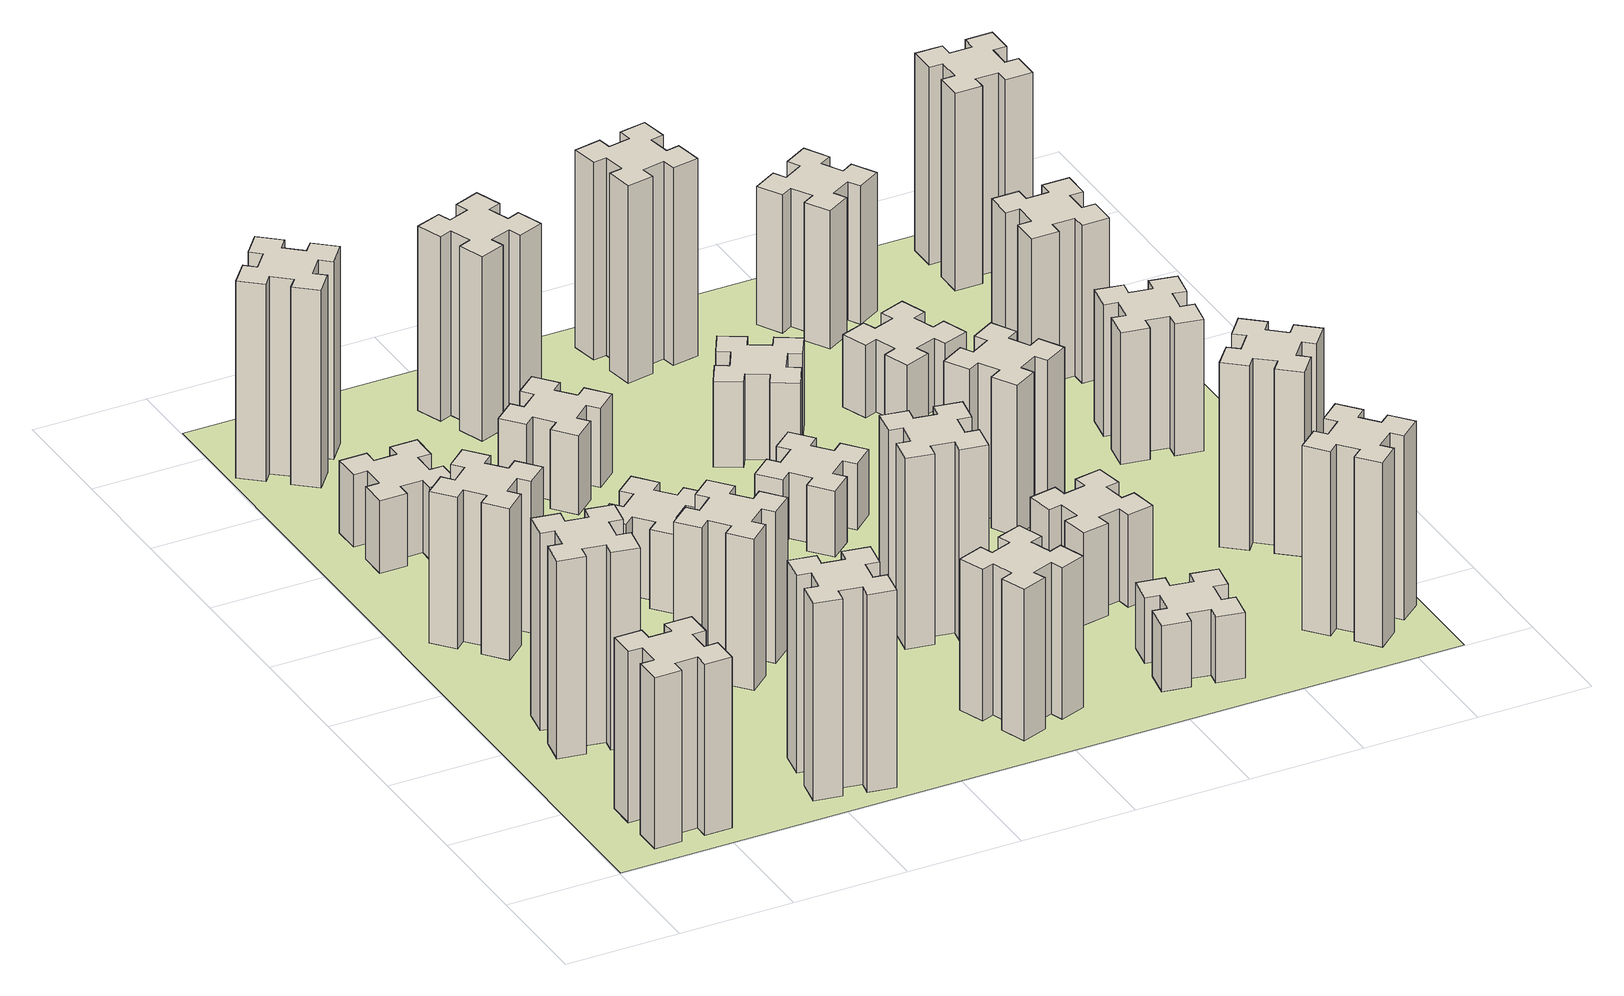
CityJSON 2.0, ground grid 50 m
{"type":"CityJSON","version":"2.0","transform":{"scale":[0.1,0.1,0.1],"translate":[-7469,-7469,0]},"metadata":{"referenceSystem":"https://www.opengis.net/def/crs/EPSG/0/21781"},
"CityObjects":{
"building1":{"type":"Building","attributes":{"class":"1000","function":"1000","usage":"1000","yearOfConstruction":2016,"roofType":"1000","measuredHeight":78,"storeysAboveGround":30,"storeysBelowGround":0},"geometry":[{"type":"Solid","lod":"1","boundaries":[[[[0,1,2,3,4,5,6,7,8,9,10,11,12,13,14,15,16,17,18,19]],[[17,16,20,21]],[[16,15,22,20]],[[15,14,23,22]],[[14,13,24,23]],[[13,12,25,24]],[[12,11,26,25]],[[11,10,27,26]],[[10,9,28,27]],[[9,8,29,28]],[[8,7,30,29]],[[7,6,31,30]],[[6,5,32,31]],[[5,4,33,32]],[[4,3,34,33]],[[3,2,35,34]],[[2,1,36,35]],[[1,0,37,36]],[[0,19,38,37]],[[19,18,39,38]],[[18,17,21,39]],[[24,25,26,27,28,29,30,31,32,33,34,35,36,37,38,39,21,20,22,23]]]]}]},
"building2":{"type":"Building","attributes":{"class":"1000","function":"1000","usage":"1000","yearOfConstruction":2016,"roofType":"1000","measuredHeight":90,"storeysAboveGround":30,"storeysBelowGround":0},"geometry":[{"type":"Solid","lod":"1","boundaries":[[[[40,41,42,43,44,45,46,47,48,49,50,51,52,53,54,55,56,57,58,59]],[[57,56,60,61]],[[56,55,62,60]],[[55,54,63,62]],[[54,53,64,63]],[[53,52,65,64]],[[52,51,66,65]],[[51,50,67,66]],[[50,49,68,67]],[[49,48,69,68]],[[48,47,70,69]],[[47,46,71,70]],[[46,45,72,71]],[[45,44,73,72]],[[44,43,74,73]],[[43,42,75,74]],[[42,41,76,75]],[[41,40,77,76]],[[40,59,78,77]],[[59,58,79,78]],[[58,57,61,79]],[[64,65,66,67,68,69,70,71,72,73,74,75,76,77,78,79,61,60,62,63]]]]}]},
"building3":{"type":"Building","attributes":{"class":"1000","function":"1000","usage":"1000","yearOfConstruction":2016,"roofType":"1000","measuredHeight":69,"storeysAboveGround":30,"storeysBelowGround":0},"geometry":[{"type":"Solid","lod":"1","boundaries":[[[[80,81,82,83,84,85,86,87,88,89,90,91,92,93,94,95,96,97,98,99]],[[97,96,100,101]],[[96,95,102,100]],[[95,94,103,102]],[[94,93,104,103]],[[93,92,105,104]],[[92,91,106,105]],[[91,90,107,106]],[[90,89,108,107]],[[89,88,109,108]],[[88,87,110,109]],[[87,86,111,110]],[[86,85,112,111]],[[85,84,113,112]],[[84,83,114,113]],[[83,82,115,114]],[[82,81,116,115]],[[81,80,117,116]],[[80,99,118,117]],[[99,98,119,118]],[[98,97,101,119]],[[104,105,106,107,108,109,110,111,112,113,114,115,116,117,118,119,101,100,102,103]]]]}]},
"building4":{"type":"Building","attributes":{"class":"1000","function":"1000","usage":"1000","yearOfConstruction":2016,"roofType":"1000","measuredHeight":33,"storeysAboveGround":30,"storeysBelowGround":0},"geometry":[{"type":"Solid","lod":"1","boundaries":[[[[120,121,122,123,124,125,126,127,128,129,130,131,132,133,134,135,136,137,138,139]],[[137,136,140,141]],[[136,135,142,140]],[[135,134,143,142]],[[134,133,144,143]],[[133,132,145,144]],[[132,131,146,145]],[[131,130,147,146]],[[130,129,148,147]],[[129,128,149,148]],[[128,127,150,149]],[[127,126,151,150]],[[126,125,152,151]],[[125,124,153,152]],[[124,123,154,153]],[[123,122,155,154]],[[122,121,156,155]],[[121,120,157,156]],[[120,139,158,157]],[[139,138,159,158]],[[138,137,141,159]],[[144,145,146,147,148,149,150,151,152,153,154,155,156,157,158,159,141,140,142,143]]]]}]},
"building5":{"type":"Building","attributes":{"class":"1000","function":"1000","usage":"1000","yearOfConstruction":2016,"roofType":"1000","measuredHeight":90,"storeysAboveGround":30,"storeysBelowGround":0},"geometry":[{"type":"Solid","lod":"1","boundaries":[[[[160,161,162,163,164,165,166,167,168,169,170,171,172,173,174,175,176,177,178,179]],[[177,176,180,181]],[[176,175,182,180]],[[175,174,183,182]],[[174,173,184,183]],[[173,172,185,184]],[[172,171,186,185]],[[171,170,187,186]],[[170,169,188,187]],[[169,168,189,188]],[[168,167,190,189]],[[167,166,191,190]],[[166,165,192,191]],[[165,164,193,192]],[[164,163,194,193]],[[163,162,195,194]],[[162,161,196,195]],[[161,160,197,196]],[[160,179,198,197]],[[179,178,199,198]],[[178,177,181,199]],[[184,185,186,187,188,189,190,191,192,193,194,195,196,197,198,199,181,180,182,183]]]]}]},
"building6":{"type":"Building","attributes":{"class":"1000","function":"1000","usage":"1000","yearOfConstruction":2016,"roofType":"1000","measuredHeight":90,"storeysAboveGround":30,"storeysBelowGround":0},"geometry":[{"type":"Solid","lod":"1","boundaries":[[[[200,201,202,203,204,205,206,207,208,209,210,211,212,213,214,215,216,217,218,219]],[[217,216,220,221]],[[216,215,222,220]],[[215,214,223,222]],[[214,213,224,223]],[[213,212,225,224]],[[212,211,226,225]],[[211,210,227,226]],[[210,209,228,227]],[[209,208,229,228]],[[208,207,230,229]],[[207,206,231,230]],[[206,205,232,231]],[[205,204,233,232]],[[204,203,234,233]],[[203,202,235,234]],[[202,201,236,235]],[[201,200,237,236]],[[200,219,238,237]],[[219,218,239,238]],[[218,217,221,239]],[[224,225,226,227,228,229,230,231,232,233,234,235,236,237,238,239,221,220,222,223]]]]}]},
"building7":{"type":"Building","attributes":{"class":"1000","function":"1000","usage":"1000","yearOfConstruction":2016,"roofType":"1000","measuredHeight":69,"storeysAboveGround":30,"storeysBelowGround":0},"geometry":[{"type":"Solid","lod":"1","boundaries":[[[[240,241,242,243,244,245,246,247,248,249,250,251,252,253,254,255,256,257,258,259]],[[257,256,260,261]],[[256,255,262,260]],[[255,254,263,262]],[[254,253,264,263]],[[253,252,265,264]],[[252,251,266,265]],[[251,250,267,266]],[[250,249,268,267]],[[249,248,269,268]],[[248,247,270,269]],[[247,246,271,270]],[[246,245,272,271]],[[245,244,273,272]],[[244,243,274,273]],[[243,242,275,274]],[[242,241,276,275]],[[241,240,277,276]],[[240,259,278,277]],[[259,258,279,278]],[[258,257,261,279]],[[264,265,266,267,268,269,270,271,272,273,274,275,276,277,278,279,261,260,262,263]]]]}]},
"building8":{"type":"Building","attributes":{"class":"1000","function":"1000","usage":"1000","yearOfConstruction":2016,"roofType":"1000","measuredHeight":36,"storeysAboveGround":30,"storeysBelowGround":0},"geometry":[{"type":"Solid","lod":"1","boundaries":[[[[280,281,282,283,284,285,286,287,288,289,290,291,292,293,294,295,296,297,298,299]],[[297,296,300,301]],[[296,295,302,300]],[[295,294,303,302]],[[294,293,304,303]],[[293,292,305,304]],[[292,291,306,305]],[[291,290,307,306]],[[290,289,308,307]],[[289,288,309,308]],[[288,287,310,309]],[[287,286,311,310]],[[286,285,312,311]],[[285,284,313,312]],[[284,283,314,313]],[[283,282,315,314]],[[282,281,316,315]],[[281,280,317,316]],[[280,299,318,317]],[[299,298,319,318]],[[298,297,301,319]],[[304,305,306,307,308,309,310,311,312,313,314,315,316,317,318,319,301,300,302,303]]]]}]},
"building9":{"type":"Building","attributes":{"class":"1000","function":"1000","usage":"1000","yearOfConstruction":2016,"roofType":"1000","measuredHeight":36,"storeysAboveGround":30,"storeysBelowGround":0},"geometry":[{"type":"Solid","lod":"1","boundaries":[[[[320,321,322,323,324,325,326,327,328,329,330,331,332,333,334,335,336,337,338,339]],[[337,336,340,341]],[[336,335,342,340]],[[335,334,343,342]],[[334,333,344,343]],[[333,332,345,344]],[[332,331,346,345]],[[331,330,347,346]],[[330,329,348,347]],[[329,328,349,348]],[[328,327,350,349]],[[327,326,351,350]],[[326,325,352,351]],[[325,324,353,352]],[[324,323,354,353]],[[323,322,355,354]],[[322,321,356,355]],[[321,320,357,356]],[[320,339,358,357]],[[339,338,359,358]],[[338,337,341,359]],[[344,345,346,347,348,349,350,351,352,353,354,355,356,357,358,359,341,340,342,343]]]]}]},
"building10":{"type":"Building","attributes":{"class":"1000","function":"1000","usage":"1000","yearOfConstruction":2016,"roofType":"1000","measuredHeight":69,"storeysAboveGround":30,"storeysBelowGround":0},"geometry":[{"type":"Solid","lod":"1","boundaries":[[[[360,361,362,363,364,365,366,367,368,369,370,371,372,373,374,375,376,377,378,379]],[[377,376,380,381]],[[376,375,382,380]],[[375,374,383,382]],[[374,373,384,383]],[[373,372,385,384]],[[372,371,386,385]],[[371,370,387,386]],[[370,369,388,387]],[[369,368,389,388]],[[368,367,390,389]],[[367,366,391,390]],[[366,365,392,391]],[[365,364,393,392]],[[364,363,394,393]],[[363,362,395,394]],[[362,361,396,395]],[[361,360,397,396]],[[360,379,398,397]],[[379,378,399,398]],[[378,377,381,399]],[[384,385,386,387,388,389,390,391,392,393,394,395,396,397,398,399,381,380,382,383]]]]}]},
"building11":{"type":"Building","attributes":{"class":"1000","function":"1000","usage":"1000","yearOfConstruction":2016,"roofType":"1000","measuredHeight":84,"storeysAboveGround":30,"storeysBelowGround":0},"geometry":[{"type":"Solid","lod":"1","boundaries":[[[[400,401,402,403,404,405,406,407,408,409,410,411,412,413,414,415,416,417,418,419]],[[417,416,420,421]],[[416,415,422,420]],[[415,414,423,422]],[[414,413,424,423]],[[413,412,425,424]],[[412,411,426,425]],[[411,410,427,426]],[[410,409,428,427]],[[409,408,429,428]],[[408,407,430,429]],[[407,406,431,430]],[[406,405,432,431]],[[405,404,433,432]],[[404,403,434,433]],[[403,402,435,434]],[[402,401,436,435]],[[401,400,437,436]],[[400,419,438,437]],[[419,418,439,438]],[[418,417,421,439]],[[424,425,426,427,428,429,430,431,432,433,434,435,436,437,438,439,421,420,422,423]]]]}]},
"building12":{"type":"Building","attributes":{"class":"1000","function":"1000","usage":"1000","yearOfConstruction":2016,"roofType":"1000","measuredHeight":87,"storeysAboveGround":30,"storeysBelowGround":0},"geometry":[{"type":"Solid","lod":"1","boundaries":[[[[440,441,442,443,444,445,446,447,448,449,450,451,452,453,454,455,456,457,458,459]],[[457,456,460,461]],[[456,455,462,460]],[[455,454,463,462]],[[454,453,464,463]],[[453,452,465,464]],[[452,451,466,465]],[[451,450,467,466]],[[450,449,468,467]],[[449,448,469,468]],[[448,447,470,469]],[[447,446,471,470]],[[446,445,472,471]],[[445,444,473,472]],[[444,443,474,473]],[[443,442,475,474]],[[442,441,476,475]],[[441,440,477,476]],[[440,459,478,477]],[[459,458,479,478]],[[458,457,461,479]],[[464,465,466,467,468,469,470,471,472,473,474,475,476,477,478,479,461,460,462,463]]]]}]},
"building13":{"type":"Building","attributes":{"class":"1000","function":"1000","usage":"1000","yearOfConstruction":2016,"roofType":"1000","measuredHeight":30,"storeysAboveGround":30,"storeysBelowGround":0},"geometry":[{"type":"Solid","lod":"1","boundaries":[[[[480,481,482,483,484,485,486,487,488,489,490,491,492,493,494,495,496,497,498,499]],[[497,496,500,501]],[[496,495,502,500]],[[495,494,503,502]],[[494,493,504,503]],[[493,492,505,504]],[[492,491,506,505]],[[491,490,507,506]],[[490,489,508,507]],[[489,488,509,508]],[[488,487,510,509]],[[487,486,511,510]],[[486,485,512,511]],[[485,484,513,512]],[[484,483,514,513]],[[483,482,515,514]],[[482,481,516,515]],[[481,480,517,516]],[[480,499,518,517]],[[499,498,519,518]],[[498,497,501,519]],[[504,505,506,507,508,509,510,511,512,513,514,515,516,517,518,519,501,500,502,503]]]]}]},
"building14":{"type":"Building","attributes":{"class":"1000","function":"1000","usage":"1000","yearOfConstruction":2016,"roofType":"1000","measuredHeight":39,"storeysAboveGround":30,"storeysBelowGround":0},"geometry":[{"type":"Solid","lod":"1","boundaries":[[[[520,521,522,523,524,525,526,527,528,529,530,531,532,533,534,535,536,537,538,539]],[[537,536,540,541]],[[536,535,542,540]],[[535,534,543,542]],[[534,533,544,543]],[[533,532,545,544]],[[532,531,546,545]],[[531,530,547,546]],[[530,529,548,547]],[[529,528,549,548]],[[528,527,550,549]],[[527,526,551,550]],[[526,525,552,551]],[[525,524,553,552]],[[524,523,554,553]],[[523,522,555,554]],[[522,521,556,555]],[[521,520,557,556]],[[520,539,558,557]],[[539,538,559,558]],[[538,537,541,559]],[[544,545,546,547,548,549,550,551,552,553,554,555,556,557,558,559,541,540,542,543]]]]}]},
"building15":{"type":"Building","attributes":{"class":"1000","function":"1000","usage":"1000","yearOfConstruction":2016,"roofType":"1000","measuredHeight":30,"storeysAboveGround":30,"storeysBelowGround":0},"geometry":[{"type":"Solid","lod":"1","boundaries":[[[[560,561,562,563,564,565,566,567,568,569,570,571,572,573,574,575,576,577,578,579]],[[577,576,580,581]],[[576,575,582,580]],[[575,574,583,582]],[[574,573,584,583]],[[573,572,585,584]],[[572,571,586,585]],[[571,570,587,586]],[[570,569,588,587]],[[569,568,589,588]],[[568,567,590,589]],[[567,566,591,590]],[[566,565,592,591]],[[565,564,593,592]],[[564,563,594,593]],[[563,562,595,594]],[[562,561,596,595]],[[561,560,597,596]],[[560,579,598,597]],[[579,578,599,598]],[[578,577,581,599]],[[584,585,586,587,588,589,590,591,592,593,594,595,596,597,598,599,581,580,582,583]]]]}]},
"building16":{"type":"Building","attributes":{"class":"1000","function":"1000","usage":"1000","yearOfConstruction":2016,"roofType":"1000","measuredHeight":90,"storeysAboveGround":30,"storeysBelowGround":0},"geometry":[{"type":"Solid","lod":"1","boundaries":[[[[600,601,602,603,604,605,606,607,608,609,610,611,612,613,614,615,616,617,618,619]],[[617,616,620,621]],[[616,615,622,620]],[[615,614,623,622]],[[614,613,624,623]],[[613,612,625,624]],[[612,611,626,625]],[[611,610,627,626]],[[610,609,628,627]],[[609,608,629,628]],[[608,607,630,629]],[[607,606,631,630]],[[606,605,632,631]],[[605,604,633,632]],[[604,603,634,633]],[[603,602,635,634]],[[602,601,636,635]],[[601,600,637,636]],[[600,619,638,637]],[[619,618,639,638]],[[618,617,621,639]],[[624,625,626,627,628,629,630,631,632,633,634,635,636,637,638,639,621,620,622,623]]]]}]},
"building17":{"type":"Building","attributes":{"class":"1000","function":"1000","usage":"1000","yearOfConstruction":2016,"roofType":"1000","measuredHeight":42,"storeysAboveGround":30,"storeysBelowGround":0},"geometry":[{"type":"Solid","lod":"1","boundaries":[[[[640,641,642,643,644,645,646,647,648,649,650,651,652,653,654,655,656,657,658,659]],[[657,656,660,661]],[[656,655,662,660]],[[655,654,663,662]],[[654,653,664,663]],[[653,652,665,664]],[[652,651,666,665]],[[651,650,667,666]],[[650,649,668,667]],[[649,648,669,668]],[[648,647,670,669]],[[647,646,671,670]],[[646,645,672,671]],[[645,644,673,672]],[[644,643,674,673]],[[643,642,675,674]],[[642,641,676,675]],[[641,640,677,676]],[[640,659,678,677]],[[659,658,679,678]],[[658,657,661,679]],[[664,665,666,667,668,669,670,671,672,673,674,675,676,677,678,679,661,660,662,663]]]]}]},
"building18":{"type":"Building","attributes":{"class":"1000","function":"1000","usage":"1000","yearOfConstruction":2016,"roofType":"1000","measuredHeight":69,"storeysAboveGround":30,"storeysBelowGround":0},"geometry":[{"type":"Solid","lod":"1","boundaries":[[[[680,681,682,683,684,685,686,687,688,689,690,691,692,693,694,695,696,697,698,699]],[[697,696,700,701]],[[696,695,702,700]],[[695,694,703,702]],[[694,693,704,703]],[[693,692,705,704]],[[692,691,706,705]],[[691,690,707,706]],[[690,689,708,707]],[[689,688,709,708]],[[688,687,710,709]],[[687,686,711,710]],[[686,685,712,711]],[[685,684,713,712]],[[684,683,714,713]],[[683,682,715,714]],[[682,681,716,715]],[[681,680,717,716]],[[680,699,718,717]],[[699,698,719,718]],[[698,697,701,719]],[[704,705,706,707,708,709,710,711,712,713,714,715,716,717,718,719,701,700,702,703]]]]}]},
"building19":{"type":"Building","attributes":{"class":"1000","function":"1000","usage":"1000","yearOfConstruction":2016,"roofType":"1000","measuredHeight":33,"storeysAboveGround":30,"storeysBelowGround":0},"geometry":[{"type":"Solid","lod":"1","boundaries":[[[[720,721,722,723,724,725,726,727,728,729,730,731,732,733,734,735,736,737,738,739]],[[737,736,740,741]],[[736,735,742,740]],[[735,734,743,742]],[[734,733,744,743]],[[733,732,745,744]],[[732,731,746,745]],[[731,730,747,746]],[[730,729,748,747]],[[729,728,749,748]],[[728,727,750,749]],[[727,726,751,750]],[[726,725,752,751]],[[725,724,753,752]],[[724,723,754,753]],[[723,722,755,754]],[[722,721,756,755]],[[721,720,757,756]],[[720,739,758,757]],[[739,738,759,758]],[[738,737,741,759]],[[744,745,746,747,748,749,750,751,752,753,754,755,756,757,758,759,741,740,742,743]]]]}]},
"building20":{"type":"Building","attributes":{"class":"1000","function":"1000","usage":"1000","yearOfConstruction":2016,"roofType":"1000","measuredHeight":84,"storeysAboveGround":30,"storeysBelowGround":0},"geometry":[{"type":"Solid","lod":"1","boundaries":[[[[760,761,762,763,764,765,766,767,768,769,770,771,772,773,774,775,776,777,778,779]],[[777,776,780,781]],[[776,775,782,780]],[[775,774,783,782]],[[774,773,784,783]],[[773,772,785,784]],[[772,771,786,785]],[[771,770,787,786]],[[770,769,788,787]],[[769,768,789,788]],[[768,767,790,789]],[[767,766,791,790]],[[766,765,792,791]],[[765,764,793,792]],[[764,763,794,793]],[[763,762,795,794]],[[762,761,796,795]],[[761,760,797,796]],[[760,779,798,797]],[[779,778,799,798]],[[778,777,781,799]],[[784,785,786,787,788,789,790,791,792,793,794,795,796,797,798,799,781,780,782,783]]]]}]},
"building21":{"type":"Building","attributes":{"class":"1000","function":"1000","usage":"1000","yearOfConstruction":2016,"roofType":"1000","measuredHeight":63,"storeysAboveGround":30,"storeysBelowGround":0},"geometry":[{"type":"Solid","lod":"1","boundaries":[[[[800,801,802,803,804,805,806,807,808,809,810,811,812,813,814,815,816,817,818,819]],[[817,816,820,821]],[[816,815,822,820]],[[815,814,823,822]],[[814,813,824,823]],[[813,812,825,824]],[[812,811,826,825]],[[811,810,827,826]],[[810,809,828,827]],[[809,808,829,828]],[[808,807,830,829]],[[807,806,831,830]],[[806,805,832,831]],[[805,804,833,832]],[[804,803,834,833]],[[803,802,835,834]],[[802,801,836,835]],[[801,800,837,836]],[[800,819,838,837]],[[819,818,839,838]],[[818,817,821,839]],[[824,825,826,827,828,829,830,831,832,833,834,835,836,837,838,839,821,820,822,823]]]]}]},
"building22":{"type":"Building","attributes":{"class":"1000","function":"1000","usage":"1000","yearOfConstruction":2016,"roofType":"1000","measuredHeight":84,"storeysAboveGround":30,"storeysBelowGround":0},"geometry":[{"type":"Solid","lod":"1","boundaries":[[[[840,841,842,843,844,845,846,847,848,849,850,851,852,853,854,855,856,857,858,859]],[[857,856,860,861]],[[856,855,862,860]],[[855,854,863,862]],[[854,853,864,863]],[[853,852,865,864]],[[852,851,866,865]],[[851,850,867,866]],[[850,849,868,867]],[[849,848,869,868]],[[848,847,870,869]],[[847,846,871,870]],[[846,845,872,871]],[[845,844,873,872]],[[844,843,874,873]],[[843,842,875,874]],[[842,841,876,875]],[[841,840,877,876]],[[840,859,878,877]],[[859,858,879,878]],[[858,857,861,879]],[[864,865,866,867,868,869,870,871,872,873,874,875,876,877,878,879,861,860,862,863]]]]}]},
"building23":{"type":"Building","attributes":{"class":"1000","function":"1000","usage":"1000","yearOfConstruction":2016,"roofType":"1000","measuredHeight":60,"storeysAboveGround":30,"storeysBelowGround":0},"geometry":[{"type":"Solid","lod":"1","boundaries":[[[[880,881,882,883,884,885,886,887,888,889,890,891,892,893,894,895,896,897,898,899]],[[897,896,900,901]],[[896,895,902,900]],[[895,894,903,902]],[[894,893,904,903]],[[893,892,905,904]],[[892,891,906,905]],[[891,890,907,906]],[[890,889,908,907]],[[889,888,909,908]],[[888,887,910,909]],[[887,886,911,910]],[[886,885,912,911]],[[885,884,913,912]],[[884,883,914,913]],[[883,882,915,914]],[[882,881,916,915]],[[881,880,917,916]],[[880,899,918,917]],[[899,898,919,918]],[[898,897,901,919]],[[904,905,906,907,908,909,910,911,912,913,914,915,916,917,918,919,901,900,902,903]]]]}]},
"building24":{"type":"Building","attributes":{"class":"1000","function":"1000","usage":"1000","yearOfConstruction":2016,"roofType":"1000","measuredHeight":72,"storeysAboveGround":30,"storeysBelowGround":0},"geometry":[{"type":"Solid","lod":"1","boundaries":[[[[920,921,922,923,924,925,926,927,928,929,930,931,932,933,934,935,936,937,938,939]],[[937,936,940,941]],[[936,935,942,940]],[[935,934,943,942]],[[934,933,944,943]],[[933,932,945,944]],[[932,931,946,945]],[[931,930,947,946]],[[930,929,948,947]],[[929,928,949,948]],[[928,927,950,949]],[[927,926,951,950]],[[926,925,952,951]],[[925,924,953,952]],[[924,923,954,953]],[[923,922,955,954]],[[922,921,956,955]],[[921,920,957,956]],[[920,939,958,957]],[[939,938,959,958]],[[938,937,941,959]],[[944,945,946,947,948,949,950,951,952,953,954,955,956,957,958,959,941,940,942,943]]]]}]},
"building25":{"type":"Building","attributes":{"class":"1000","function":"1000","usage":"1000","yearOfConstruction":2016,"roofType":"1000","measuredHeight":90,"storeysAboveGround":30,"storeysBelowGround":0},"geometry":[{"type":"Solid","lod":"1","boundaries":[[[[960,961,962,963,964,965,966,967,968,969,970,971,972,973,974,975,976,977,978,979]],[[977,976,980,981]],[[976,975,982,980]],[[975,974,983,982]],[[974,973,984,983]],[[973,972,985,984]],[[972,971,986,985]],[[971,970,987,986]],[[970,969,988,987]],[[969,968,989,988]],[[968,967,990,989]],[[967,966,991,990]],[[966,965,992,991]],[[965,964,993,992]],[[964,963,994,993]],[[963,962,995,994]],[[962,961,996,995]],[[961,960,997,996]],[[960,979,998,997]],[[979,978,999,998]],[[978,977,981,999]],[[984,985,986,987,988,989,990,991,992,993,994,995,996,997,998,999,981,980,982,983]]]]}]},
"landuse1":{"type":"LandUse","attributes":{"name":"plot1","function":"1010"},"geometry":[{"type":"MultiSurface","lod":"1","boundaries":[[[1000,1001,1002,1003]]]}]}
},
"vertices":[
[265,325,0],[265,225,0],[205,225,0],[205,105,0],[325,105,0],[325,165,0],[425,165,0],[425,105,0],[545,105,0],[545,225,0],[485,225,0],[485,325,0],[545,325,0],[545,445,0],[425,445,0],[425,385,0],[325,385,0],[325,445,0],[205,445,0],[205,325,0],[325,385,780],[325,445,780],[425,385,780],[425,445,780],[545,445,780],[545,325,780],[485,325,780],[485,225,780],[545,225,780],[545,105,780],[425,105,780],[425,165,780],[325,165,780],[325,105,780],[205,105,780],[205,225,780],[265,225,780],[265,325,780],[205,325,780],[205,445,780],
[475,947,0],[492,1045,0],[551,1035,0],[572,1153,0],[454,1174,0],[444,1115,0],[345,1132,0],[356,1191,0],[237,1212,0],[217,1094,0],[276,1084,0],[258,985,0],[199,996,0],[178,877,0],[297,857,0],[307,916,0],[405,898,0],[395,839,0],[513,818,0],[534,937,0],[405,898,900],[395,839,900],[307,916,900],[297,857,900],[178,877,900],[199,996,900],[258,985,900],[276,1084,900],[217,1094,900],[237,1212,900],[356,1191,900],[345,1132,900],[444,1115,900],[454,1174,900],[572,1153,900],[551,1035,900],[492,1045,900],[475,947,900],[534,937,900],[513,818,900],
[492,1888,0],[427,1964,0],[473,2003,0],[396,2095,0],[304,2018,0],[343,1972,0],[266,1907,0],[228,1953,0],[136,1876,0],[213,1784,0],[259,1823,0],[323,1746,0],[277,1708,0],[354,1616,0],[446,1693,0],[408,1739,0],[484,1803,0],[523,1757,0],[615,1834,0],[538,1926,0],[484,1803,690],[523,1757,690],[408,1739,690],[446,1693,690],[354,1616,690],[277,1708,690],[323,1746,690],[259,1823,690],[213,1784,690],[136,1876,690],[228,1953,690],[266,1907,690],[343,1972,690],[304,2018,690],[396,2095,690],[473,2003,690],[427,1964,690],[492,1888,690],[538,1926,690],[615,1834,690],
[485,2545,0],[485,2645,0],[545,2645,0],[545,2765,0],[425,2765,0],[425,2705,0],[325,2705,0],[325,2765,0],[205,2765,0],[205,2645,0],[265,2645,0],[265,2545,0],[205,2545,0],[205,2425,0],[325,2425,0],[325,2485,0],[425,2485,0],[425,2425,0],[545,2425,0],[545,2545,0],[425,2485,330],[425,2425,330],[325,2485,330],[325,2425,330],[205,2425,330],[205,2545,330],[265,2545,330],[265,2645,330],[205,2645,330],[205,2765,330],[325,2765,330],[325,2705,330],[425,2705,330],[425,2765,330],[545,2765,330],[545,2645,330],[485,2645,330],[485,2545,330],[545,2545,330],[545,2425,330],
[1016,344,0],[998,245,0],[939,256,0],[918,137,0],[1037,117,0],[1047,176,0],[1145,158,0],[1135,99,0],[1253,78,0],[1274,197,0],[1215,207,0],[1232,305,0],[1291,295,0],[1312,413,0],[1194,434,0],[1184,375,0],[1085,392,0],[1096,451,0],[977,472,0],[957,354,0],[1085,392,900],[1096,451,900],[1184,375,900],[1194,434,900],[1312,413,900],[1291,295,900],[1232,305,900],[1215,207,900],[1274,197,900],[1253,78,900],[1135,99,900],[1145,158,900],[1047,176,900],[1037,117,900],[918,137,900],[939,256,900],[998,245,900],[1016,344,900],[957,354,900],[977,472,900],
[384,3387,0],[308,3452,0],[346,3498,0],[254,3575,0],[177,3483,0],[223,3444,0],[159,3368,0],[113,3406,0],[36,3314,0],[128,3237,0],[166,3283,0],[243,3219,0],[204,3173,0],[296,3096,0],[373,3188,0],[327,3226,0],[392,3303,0],[438,3264,0],[515,3356,0],[423,3433,0],[392,3303,900],[438,3264,900],[327,3226,900],[373,3188,900],[296,3096,900],[204,3173,900],[243,3219,900],[166,3283,900],[128,3237,900],[36,3314,900],[113,3406,900],[159,3368,900],[223,3444,900],[177,3483,900],[254,3575,900],[346,3498,900],[308,3452,900],[384,3387,900],[423,3433,900],[515,3356,900],
[1083,1332,0],[1006,1267,0],[968,1313,0],[876,1236,0],[953,1144,0],[999,1183,0],[1063,1106,0],[1017,1068,0],[1094,976,0],[1186,1053,0],[1148,1099,0],[1224,1163,0],[1263,1117,0],[1355,1194,0],[1278,1286,0],[1232,1248,0],[1167,1324,0],[1213,1363,0],[1136,1455,0],[1044,1378,0],[1167,1324,690],[1213,1363,690],[1232,1248,690],[1278,1286,690],[1355,1194,690],[1263,1117,690],[1224,1163,690],[1148,1099,690],[1186,1053,690],[1094,976,690],[1017,1068,690],[1063,1106,690],[999,1183,690],[953,1144,690],[876,1236,690],[968,1313,690],[1006,1267,690],[1083,1332,690],[1044,1378,690],[1136,1455,690],
[1083,1972,0],[1006,1907,0],[968,1953,0],[876,1876,0],[953,1784,0],[999,1823,0],[1063,1746,0],[1017,1708,0],[1094,1616,0],[1186,1693,0],[1148,1739,0],[1224,1803,0],[1263,1757,0],[1355,1834,0],[1278,1926,0],[1232,1888,0],[1167,1964,0],[1213,2003,0],[1136,2095,0],[1044,2018,0],[1167,1964,360],[1213,2003,360],[1232,1888,360],[1278,1926,360],[1355,1834,360],[1263,1757,360],[1224,1803,360],[1148,1739,360],[1186,1693,360],[1094,1616,360],[1017,1708,360],[1063,1746,360],[999,1823,360],[953,1784,360],[876,1876,360],[968,1953,360],[1006,1907,360],[1083,1972,360],[1044,2018,360],[1136,2095,360],
[999,2663,0],[1063,2586,0],[1017,2548,0],[1094,2456,0],[1186,2533,0],[1148,2579,0],[1224,2643,0],[1263,2597,0],[1355,2674,0],[1278,2766,0],[1232,2728,0],[1167,2804,0],[1213,2843,0],[1136,2935,0],[1044,2858,0],[1083,2812,0],[1006,2747,0],[968,2793,0],[876,2716,0],[953,2624,0],[1006,2747,360],[968,2793,360],[1083,2812,360],[1044,2858,360],[1136,2935,360],[1213,2843,360],[1167,2804,360],[1232,2728,360],[1278,2766,360],[1355,2674,360],[1263,2597,360],[1224,2643,360],[1148,2579,360],[1186,2533,360],[1094,2456,360],[1017,2548,360],[1063,2586,360],[999,2663,360],[953,2624,360],[876,2716,360],
[1835,385,0],[1869,291,0],[1813,270,0],[1854,157,0],[1967,199,0],[1946,255,0],[2040,289,0],[2060,233,0],[2173,274,0],[2132,387,0],[2076,366,0],[2042,460,0],[2098,480,0],[2057,593,0],[1944,552,0],[1965,496,0],[1871,462,0],[1850,518,0],[1737,477,0],[1779,364,0],[1871,462,690],[1850,518,690],[1965,496,690],[1944,552,690],[2057,593,690],[2098,480,690],[2042,460,690],[2076,366,690],[2132,387,690],[2173,274,690],[2060,233,690],[2040,289,690],[1946,255,690],[1967,199,690],[1854,157,690],[1813,270,690],[1869,291,690],[1835,385,690],[1779,364,690],[1737,477,690],
[1125,3456,0],[1031,3422,0],[1010,3478,0],[897,3437,0],[939,3324,0],[995,3345,0],[1029,3251,0],[973,3230,0],[1014,3117,0],[1127,3159,0],[1106,3215,0],[1200,3249,0],[1220,3193,0],[1333,3234,0],[1292,3347,0],[1236,3326,0],[1202,3420,0],[1258,3440,0],[1217,3553,0],[1104,3512,0],[1202,3420,840],[1258,3440,840],[1236,3326,840],[1292,3347,840],[1333,3234,840],[1220,3193,840],[1200,3249,840],[1106,3215,840],[1127,3159,840],[1014,3117,840],[973,3230,840],[1029,3251,840],[995,3345,840],[939,3324,840],[897,3437,840],[1010,3478,840],[1031,3422,840],[1125,3456,840],[1104,3512,840],[1217,3553,840],
[2055,1047,0],[2072,1145,0],[2131,1135,0],[2152,1253,0],[2034,1274,0],[2024,1215,0],[1925,1232,0],[1936,1291,0],[1817,1312,0],[1797,1194,0],[1856,1184,0],[1838,1085,0],[1779,1096,0],[1758,977,0],[1877,957,0],[1887,1016,0],[1985,998,0],[1975,939,0],[2093,918,0],[2114,1037,0],[1985,998,870],[1975,939,870],[1887,1016,870],[1877,957,870],[1758,977,870],[1779,1096,870],[1838,1085,870],[1856,1184,870],[1797,1194,870],[1817,1312,870],[1936,1291,870],[1925,1232,870],[2024,1215,870],[2034,1274,870],[2152,1253,870],[2131,1135,870],[2072,1145,870],[2055,1047,870],[2114,1037,870],[2093,918,870],
[1972,1988,0],[1907,2064,0],[1953,2103,0],[1876,2195,0],[1784,2118,0],[1823,2072,0],[1746,2007,0],[1708,2053,0],[1616,1976,0],[1693,1884,0],[1739,1923,0],[1803,1846,0],[1757,1808,0],[1834,1716,0],[1926,1793,0],[1888,1839,0],[1964,1903,0],[2003,1857,0],[2095,1934,0],[2018,2026,0],[1964,1903,300],[2003,1857,300],[1888,1839,300],[1926,1793,300],[1834,1716,300],[1757,1808,300],[1803,1846,300],[1739,1923,300],[1693,1884,300],[1616,1976,300],[1708,2053,300],[1746,2007,300],[1823,2072,300],[1784,2118,300],[1876,2195,300],[1953,2103,300],[1907,2064,300],[1972,1988,300],[2018,2026,300],[2095,1934,300],
[2026,2497,0],[2076,2584,0],[2128,2554,0],[2188,2658,0],[2084,2718,0],[2054,2666,0],[1967,2716,0],[1997,2768,0],[1893,2828,0],[1833,2724,0],[1885,2694,0],[1835,2607,0],[1783,2637,0],[1723,2533,0],[1827,2473,0],[1857,2525,0],[1944,2475,0],[1914,2423,0],[2018,2363,0],[2078,2467,0],[1944,2475,390],[1914,2423,390],[1857,2525,390],[1827,2473,390],[1723,2533,390],[1783,2637,390],[1835,2607,390],[1885,2694,390],[1833,2724,390],[1893,2828,390],[1997,2768,390],[1967,2716,390],[2054,2666,390],[2084,2718,390],[2188,2658,390],[2128,2554,390],[2076,2584,390],[2026,2497,390],[2078,2467,390],[2018,2363,390],
[2596,444,0],[2578,345,0],[2519,356,0],[2498,237,0],[2617,217,0],[2627,276,0],[2725,258,0],[2715,199,0],[2833,178,0],[2854,297,0],[2795,307,0],[2812,405,0],[2871,395,0],[2892,513,0],[2774,534,0],[2764,475,0],[2665,492,0],[2676,551,0],[2557,572,0],[2537,454,0],[2665,492,300],[2676,551,300],[2764,475,300],[2774,534,300],[2892,513,300],[2871,395,300],[2812,405,300],[2795,307,300],[2854,297,300],[2833,178,300],[2715,199,300],[2725,258,300],[2627,276,300],[2617,217,300],[2498,237,300],[2519,356,300],[2578,345,300],[2596,444,300],[2537,454,300],[2557,572,300],
[1972,3405,0],[1955,3504,0],[2014,3514,0],[1993,3632,0],[1875,3611,0],[1885,3552,0],[1787,3535,0],[1777,3594,0],[1658,3573,0],[1679,3455,0],[1738,3465,0],[1756,3367,0],[1697,3357,0],[1717,3238,0],[1836,3259,0],[1825,3318,0],[1924,3336,0],[1934,3277,0],[2052,3297,0],[2031,3416,0],[1924,3336,900],[1934,3277,900],[1825,3318,900],[1836,3259,900],[1717,3238,900],[1697,3357,900],[1756,3367,900],[1738,3465,900],[1679,3455,900],[1658,3573,900],[1777,3594,900],[1787,3535,900],[1885,3552,900],[1875,3611,900],[1993,3632,900],[2014,3514,900],[1955,3504,900],[1972,3405,900],[2031,3416,900],[2052,3297,900],
[2625,1132,0],[2527,1115,0],[2517,1174,0],[2398,1153,0],[2419,1035,0],[2478,1045,0],[2496,947,0],[2437,937,0],[2457,818,0],[2576,839,0],[2565,898,0],[2664,916,0],[2674,857,0],[2792,877,0],[2771,996,0],[2712,985,0],[2695,1084,0],[2754,1094,0],[2733,1212,0],[2615,1191,0],[2695,1084,420],[2754,1094,420],[2712,985,420],[2771,996,420],[2792,877,420],[2674,857,420],[2664,916,420],[2565,898,420],[2576,839,420],[2457,818,420],[2437,937,420],[2496,947,420],[2478,1045,420],[2419,1035,420],[2398,1153,420],[2517,1174,420],[2527,1115,420],[2625,1132,420],[2615,1191,420],[2733,1212,420],
[2475,1744,0],[2525,1657,0],[2473,1627,0],[2533,1523,0],[2637,1583,0],[2607,1635,0],[2694,1685,0],[2724,1633,0],[2828,1693,0],[2768,1797,0],[2716,1767,0],[2666,1854,0],[2718,1884,0],[2658,1988,0],[2554,1928,0],[2584,1876,0],[2497,1826,0],[2467,1878,0],[2363,1818,0],[2423,1714,0],[2497,1826,690],[2467,1878,690],[2584,1876,690],[2554,1928,690],[2658,1988,690],[2718,1884,690],[2666,1854,690],[2716,1767,690],[2768,1797,690],[2828,1693,690],[2724,1633,690],[2694,1685,690],[2607,1635,690],[2637,1583,690],[2533,1523,690],[2473,1627,690],[2525,1657,690],[2475,1744,690],[2423,1714,690],[2363,1818,690],
[2586,2475,0],[2680,2509,0],[2700,2453,0],[2813,2494,0],[2772,2607,0],[2716,2586,0],[2682,2680,0],[2738,2700,0],[2697,2813,0],[2584,2772,0],[2605,2716,0],[2511,2682,0],[2490,2738,0],[2377,2697,0],[2419,2584,0],[2475,2605,0],[2509,2511,0],[2453,2490,0],[2494,2377,0],[2607,2419,0],[2509,2511,330],[2453,2490,330],[2475,2605,330],[2419,2584,330],[2377,2697,330],[2490,2738,330],[2511,2682,330],[2605,2716,330],[2584,2772,330],[2697,2813,330],[2738,2700,330],[2682,2680,330],[2716,2586,330],[2772,2607,330],[2813,2494,330],[2700,2453,330],[2680,2509,330],[2586,2475,330],[2607,2419,330],[2494,2377,330],
[3468,259,0],[3544,323,0],[3583,277,0],[3675,354,0],[3598,446,0],[3552,408,0],[3487,484,0],[3533,523,0],[3456,615,0],[3364,538,0],[3403,492,0],[3326,427,0],[3288,473,0],[3196,396,0],[3273,304,0],[3319,343,0],[3383,266,0],[3337,228,0],[3414,136,0],[3506,213,0],[3383,266,840],[3337,228,840],[3319,343,840],[3273,304,840],[3196,396,840],[3288,473,840],[3326,427,840],[3403,492,840],[3364,538,840],[3456,615,840],[3533,523,840],[3487,484,840],[3552,408,840],[3598,446,840],[3675,354,840],[3583,277,840],[3544,323,840],[3468,259,840],[3506,213,840],[3414,136,840],
[2716,3347,0],[2666,3434,0],[2718,3464,0],[2658,3568,0],[2554,3508,0],[2584,3456,0],[2497,3406,0],[2467,3458,0],[2363,3398,0],[2423,3294,0],[2475,3324,0],[2525,3237,0],[2473,3207,0],[2533,3103,0],[2637,3163,0],[2607,3215,0],[2694,3265,0],[2724,3213,0],[2828,3273,0],[2768,3377,0],[2694,3265,630],[2724,3213,630],[2607,3215,630],[2637,3163,630],[2533,3103,630],[2473,3207,630],[2525,3237,630],[2475,3324,630],[2423,3294,630],[2363,3398,630],[2467,3458,630],[2497,3406,630],[2584,3456,630],[2554,3508,630],[2658,3568,630],[2718,3464,630],[2666,3434,630],[2716,3347,630],[2768,3377,630],[2828,3273,630],
[3487,1006,0],[3552,1083,0],[3598,1044,0],[3675,1136,0],[3583,1213,0],[3544,1167,0],[3468,1232,0],[3506,1278,0],[3414,1355,0],[3337,1263,0],[3383,1224,0],[3319,1148,0],[3273,1186,0],[3196,1094,0],[3288,1017,0],[3326,1063,0],[3403,999,0],[3364,953,0],[3456,876,0],[3533,968,0],[3403,999,840],[3364,953,840],[3326,1063,840],[3288,1017,840],[3196,1094,840],[3273,1186,840],[3319,1148,840],[3383,1224,840],[3337,1263,840],[3414,1355,840],[3506,1278,840],[3468,1232,840],[3544,1167,840],[3583,1213,840],[3675,1136,840],[3598,1044,840],[3552,1083,840],[3487,1006,840],[3533,968,840],[3456,876,840],
[3267,1856,0],[3365,1838,0],[3355,1779,0],[3473,1758,0],[3494,1877,0],[3435,1887,0],[3452,1985,0],[3511,1975,0],[3532,2093,0],[3414,2114,0],[3404,2055,0],[3305,2072,0],[3316,2131,0],[3197,2152,0],[3177,2034,0],[3236,2024,0],[3218,1925,0],[3159,1936,0],[3138,1817,0],[3257,1797,0],[3218,1925,600],[3159,1936,600],[3236,2024,600],[3177,2034,600],[3197,2152,600],[3316,2131,600],[3305,2072,600],[3404,2055,600],[3414,2114,600],[3532,2093,600],[3511,1975,600],[3452,1985,600],[3435,1887,600],[3494,1877,600],[3473,1758,600],[3355,1779,600],[3365,1838,600],[3267,1856,600],[3257,1797,600],[3138,1817,600],
[3185,2485,0],[3285,2485,0],[3285,2425,0],[3405,2425,0],[3405,2545,0],[3345,2545,0],[3345,2645,0],[3405,2645,0],[3405,2765,0],[3285,2765,0],[3285,2705,0],[3185,2705,0],[3185,2765,0],[3065,2765,0],[3065,2645,0],[3125,2645,0],[3125,2545,0],[3065,2545,0],[3065,2425,0],[3185,2425,0],[3125,2545,720],[3065,2545,720],[3125,2645,720],[3065,2645,720],[3065,2765,720],[3185,2765,720],[3185,2705,720],[3285,2705,720],[3285,2765,720],[3405,2765,720],[3405,2645,720],[3345,2645,720],[3345,2545,720],[3405,2545,720],[3405,2425,720],[3285,2425,720],[3285,2485,720],[3185,2485,720],[3185,2425,720],[3065,2425,720],
[3285,3325,0],[3385,3325,0],[3385,3265,0],[3505,3265,0],[3505,3385,0],[3445,3385,0],[3445,3485,0],[3505,3485,0],[3505,3605,0],[3385,3605,0],[3385,3545,0],[3285,3545,0],[3285,3605,0],[3165,3605,0],[3165,3485,0],[3225,3485,0],[3225,3385,0],[3165,3385,0],[3165,3265,0],[3285,3265,0],[3225,3385,900],[3165,3385,900],[3225,3485,900],[3165,3485,900],[3165,3605,900],[3285,3605,900],[3285,3545,900],[3385,3545,900],[3385,3605,900],[3505,3605,900],[3505,3485,900],[3445,3485,900],[3445,3385,900],[3505,3385,900],[3505,3265,900],[3385,3265,900],[3385,3325,900],[3285,3325,900],[3285,3265,900],[3165,3265,900],
[5,3705,0],[3705,3705,0],[3705,5,0],[5,5,0]
]}
